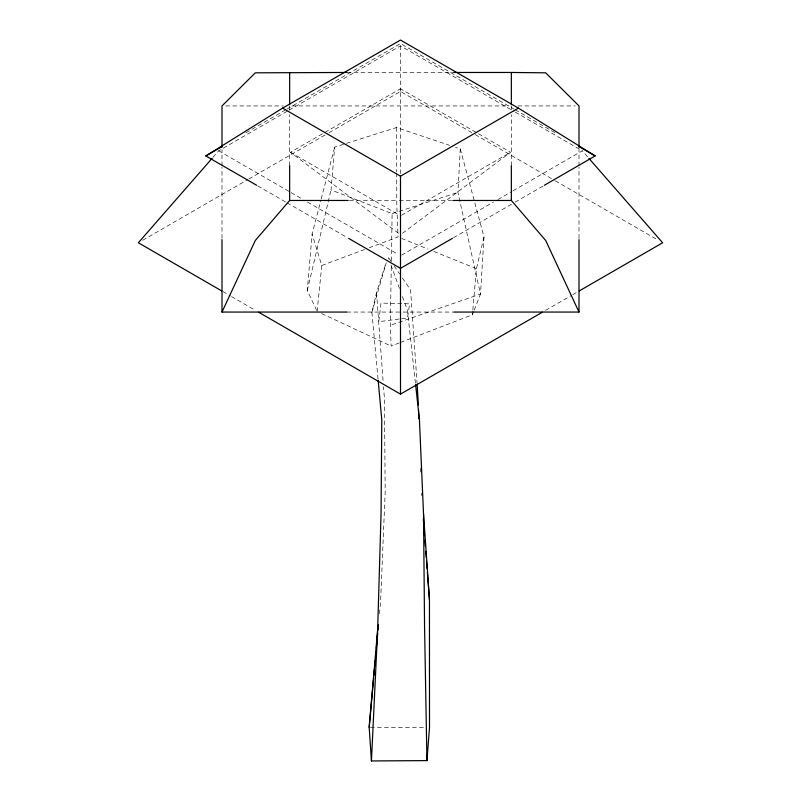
<?xml version="1.0" encoding="UTF-8"?>
<svg xmlns="http://www.w3.org/2000/svg" width="801" height="801" viewBox="0 0 801 801"><rect width="100%" height="100%" fill="white"/><g stroke="black" fill="none" stroke-linecap="round" stroke-linejoin="round"><path stroke-width="0.6" stroke-dasharray="4 3" d="M221.997 238.358L221.997 167.159M221.997 165.907L221.997 149.667M289.652 165.677L289.652 114.723M289.652 109.757L289.652 106.022M400.5 173.637L400.5 88.741L510.557 152.28L400.5 234.803M511.348 165.677L511.348 114.723M511.348 109.757L511.348 106.022M579.003 238.358L579.003 167.159M579.003 165.907L579.003 149.667M399.268 342.938L391.138 346.062L390.337 325.296L391.288 265.722M391.369 260.766L392.12 213.597L331.023 189.947L334.668 147.074L345.371 143.699M474.222 310.197L480.5 294.057L457.922 192.45L460.285 148.926L455.569 147.334M460.285 148.926L484.004 236.936L480.5 294.057L390.337 325.296M316.625 310.337L307.274 290.513L312.1 234.022L320.881 200.21M400.43 342.488L472.42 314.813L472.74 311.168M472.84 309.957L476.425 268.645L484.004 236.936M379.494 613.696L380.615 601.351L385.181 491.824L384.45 399.108L383.529 386.733M317.146 311.439L321.772 265.521L312.1 234.022M378.042 379.083L371.904 312.38L376.52 292.705L386.122 262.568M307.274 290.513L331.023 189.947M321.191 198.998L334.668 147.074M371.904 312.38L386.262 262.688M472.42 314.813L473.771 311.359M212.956 157.376L218.693 150.808L287.949 110.818M245.847 132.826L285.857 109.727M286.938 109.106L400.5 43.544L514.062 109.106M289.031 110.188L400.5 45.837L514.132 111.439M398.498 233.301L290.443 152.28L400.5 88.741M142.698 240.27L247.769 179.614M248.851 178.983L327.929 133.336M329.011 132.706L400.5 91.434L474.162 133.957M401.581 215.199L510.557 152.28M401.581 255.149L493.566 202.032M497.902 199.539L511.969 191.419M513.051 190.788L582.307 150.808L588.044 157.376M453.496 237.727L514.062 202.763M515.143 202.142L543.258 185.902M545.651 310.317L571.644 295.309M572.725 294.678L578.142 291.554M321.772 265.521L364.525 249.522M369.151 247.799L398.047 236.986L396.815 205.366L396.705 173.246M392.12 213.597L397.997 211.714M399.168 211.334L457.922 192.45M346.563 143.319L396.545 127.529L449.661 145.361M399.118 319.038L378.763 321.672L381.016 303.068L409.611 303.859L407.499 317.947L400.32 318.878M346.943 72.47L454.057 72.47M225.742 105.942L283.164 105.942M291.904 105.942L509.096 105.942M517.836 105.942L575.258 105.942M349.436 200.47L398.007 200.47M399.258 200.47L451.564 200.47M346.823 312.06L401.752 312.06M402.993 312.06L454.177 312.06M370.412 727.278L424.58 727.688M401.501 238.388L428.014 249.091M433.782 251.424L476.425 268.645M321.632 313.541L391.138 346.062M515.143 109.727L555.153 132.826M515.213 112.07L582.307 150.808M475.243 134.588L554.312 180.235M555.403 180.866L658.302 240.27M290.443 152.28L398.337 214.578M218.693 150.808L290.112 192.04M291.204 192.661L303.098 199.539M307.434 202.032L398.337 254.518M257.742 185.902L285.857 202.142M286.938 202.763L347.504 237.727M222.858 291.554L230.438 295.929M231.519 296.56L255.349 310.317M391.399 261.817L387.974 256.771L388.825 259.113M394.142 265.842L399.619 273.912M402.362 277.947L410.583 290.052L417.051 382.768M390.938 264.961L399.429 288.36M402.392 296.55L407.479 310.588L415.479 383.469M421.326 493.176L421.516 495.659M376.52 292.705L383.158 381.787M420.415 468.355L420.535 472.079M396.545 127.529L396.695 172.015M400.5 45.837L400.5 91.434"/><path stroke-width="1.2" d="M346.823 312.06L221.997 312.06L221.997 239.609M221.997 147.164L221.997 105.942L255.309 72.821L346.943 72.47M221.997 312.06L255.309 240.48L289.652 200.47L289.652 165.677M289.652 104.781L289.652 72.47M258.603 312.19L400.5 394.122L400.5 268.235M454.177 312.06L579.003 312.06L545.691 240.48L511.348 200.47L511.348 165.677M511.348 104.781L511.348 72.47L454.057 72.47M579.003 312.06L579.003 239.609M579.003 147.164L579.003 105.942L545.691 72.821L511.348 72.47M415.609 384.7L419.404 419.283L423.529 513.962L429.456 599.639L429.506 727.729L426.933 760.61L371.444 760.95L377.661 629.546L381.046 513.852L381.787 419.844L378.152 380.315M371.444 760.95L369.181 727.268L377.661 629.546M369.181 727.268L373.666 677.886M373.887 675.423L374.447 669.246M374.678 666.782L375.238 660.605M375.569 656.9L376.019 651.964M376.36 648.259L376.921 642.092M377.251 638.387L377.702 633.441M378.042 629.746L378.483 624.8M212.135 158.308L138.363 242.773L221.767 290.933M256.66 185.281L205.827 155.935L282.613 108.115L400.5 40.05L518.387 108.115L595.173 155.935L544.34 185.281M205.827 155.935L222.057 146.563M282.613 108.115L400.5 176.18L518.387 108.115M348.585 238.358L400.5 268.325L452.415 238.358M400.5 394.122L542.397 312.19M579.233 290.933L662.637 242.773L588.865 158.308M289.652 200.47L348.195 200.47M452.805 200.47L511.348 200.47M578.943 146.563L595.173 155.935M423.318 519.178L423.599 522.893M424.16 530.312L424.54 535.268M424.92 540.224L425.391 546.412M425.772 551.358L426.242 557.556M426.532 561.261L427.093 568.69M427.384 572.405L429.456 599.639M417.131 383.999L418.372 405.046M418.533 410.012L418.813 418.703M426.933 760.61L424.56 626.722L423.529 513.962M400.5 176.18L400.5 268.325"/></g></svg>
